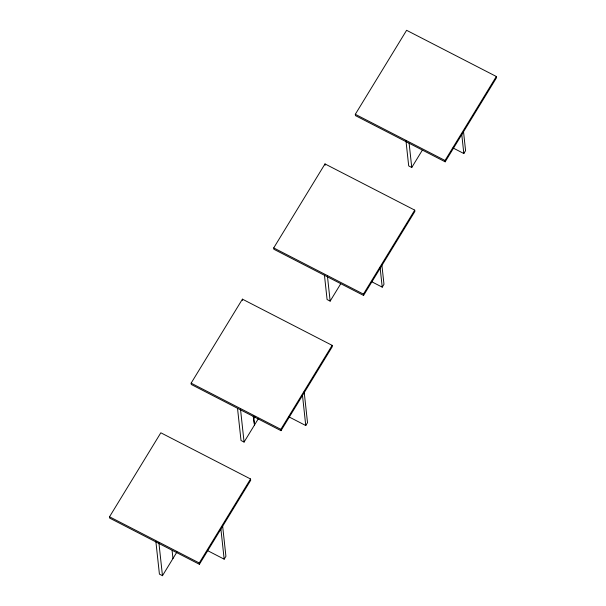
<?xml version="1.0" encoding="UTF-8"?>
<svg xmlns="http://www.w3.org/2000/svg" width="606" height="606" viewBox="0 0 606 606"><rect width="100%" height="100%" fill="white"/><g stroke="black" fill="none" stroke-linecap="round" stroke-linejoin="round"><path stroke-width="0.91" d="M109.527 516.782L160.825 432.79L250.543 478.982L250.687 480.3L199.397 564.3L109.671 518.107L109.527 516.782L199.253 562.974L199.397 564.3M191.132 383.151L242.423 299.159L332.141 345.352L332.285 346.677L280.995 430.669L191.276 384.477L191.132 383.151L280.851 429.343L280.995 430.669M273.715 247.922L325.005 163.931L414.724 210.123L414.868 211.449L363.577 295.44L273.859 249.248L273.715 247.922L363.433 294.115L363.577 295.44M355.313 114.292L406.603 30.3L496.329 76.492L496.473 77.818L445.175 161.81L355.457 115.617L355.313 114.292L445.031 160.484L445.175 161.81M255.27 416.458L253.793 418.882L254.459 425.064M155.848 541.287L159.416 574.124L162.469 575.7L176.907 552.058M237.552 408.595L241.014 440.494L244.074 442.069L258.406 418.602M324.445 275.147L327.089 299.538L330.149 301.114L340.64 283.934M405.944 140.577L408.694 165.915L411.754 167.483L422.246 150.303M199.253 562.974L250.543 478.982M280.851 429.343L332.141 345.352M363.433 294.115L414.724 210.123M445.031 160.484L496.329 76.492M371.387 281.57L382.227 287.153L383.977 284.29L381.939 265.526M452.985 147.94L463.832 153.523L465.582 150.659L463.438 130.957M207.479 550.574L224.167 559.164L225.917 556.3L222.553 525.334M289.085 416.943L305.765 425.533L307.515 422.67L304.151 391.711M253.179 416.057L254.565 424.889M461.689 133.82L463.832 153.523M409.103 143.092L411.754 167.483M380.091 267.451L382.227 287.153M325.005 163.931L325.149 165.256M327.399 275.783L330.149 301.114M302.402 394.574L305.765 425.533M242.423 299.159L242.567 300.485M240.506 409.232L244.074 442.069M220.902 529.136L224.167 559.164M172.104 550.574L172.96 558.52M158.908 542.862L162.469 575.7"/></g></svg>
